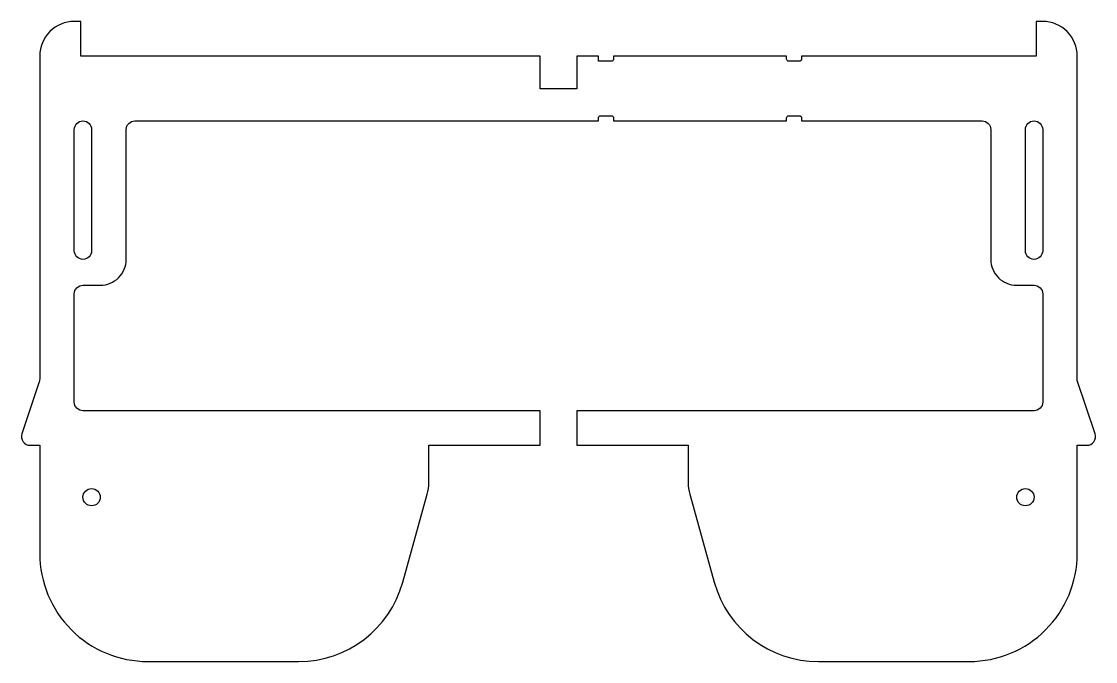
# Model space of a CAD drawing. Header units: millimetres. Extents: x -124 to 124, y -45 to 103.
import ezdxf

# ---------------------------------------------------------------- set-up
doc = ezdxf.new("R2010")
doc.units = ezdxf.units.MM
doc.layers.get('0').update_dxf_attribs({"linetype": 'CONTINUOUS'})

msp = doc.modelspace()

# ---------------------------------------------------------------- linework, layer by layer
for points in [[(122.23, 5, 0.511918), (124.12, 7.63), (120, 20), (120, 95, 0.414214), (112, 103), (110.5, 103), (110.5, 95), (56.25, 95), (56.25, 94.3, -0.414214), (55.75, 93.8), (53.25, 93.8, -0.414214), (52.75, 94.3), (52.75, 95), (12.75, 95), (12.75, 94.3, -0.414214), (12.25, 93.8), (9.25, 93.8), (9.25, 95), (4.25, 95), (4.25, 87.4), (-4.25, 87.4), (-4.25, 95), (-110.5, 95), (-110.5, 103), (-112, 103, 0.414214), (-120, 95), (-120, 20.81, -0.080612), (-120.26, 19.23), (-124.12, 7.63, 0.511918), (-122.23, 5), (-120, 5), (-120, -20, 0.414214), (-95, -45), (-60.11, -45, 0.336906), (-36.03, -26.69), (-30.36, -6.31, 0.067841), (-30, -3.64), (-30, 5), (-4.25, 5), (-4.25, 13), (-110, 13, -0.414214), (-112, 15), (-112, 40, -0.414214), (-110, 42), (-106, 42, 0.414214), (-100, 48), (-100, 78, -0.414214), (-98, 80), (9.25, 80), (9.25, 80.7, -0.414214), (9.75, 81.2), (12.25, 81.2, -0.414214), (12.75, 80.7), (12.75, 80), (52.75, 80), (52.75, 80.7, -0.414214), (53.25, 81.2), (55.75, 81.2, -0.414214), (56.25, 80.7), (56.25, 80), (98, 80, -0.414214), (100, 78), (100, 48, 0.414214), (106, 42), (110, 42, -0.414214), (112, 40), (112, 15, -0.414214), (110, 13), (4.25, 13), (4.25, 5), (30, 5), (30, -3.64, 0.067841), (30.36, -6.31), (36.03, -26.69, 0.336906), (60.11, -45), (95, -45, 0.414214), (120, -20), (120, 5)], [(-108, 78), (-108, 50, -1), (-112, 50), (-112, 78, -1)], [(112, 78), (112, 50, -1), (108, 50), (108, 78, -1)]]:
    msp.add_lwpolyline(points, format="xyb", close=True)
for centre in [(-108, -7), (108, -7)]:
    msp.add_circle(centre, 2)

doc.saveas('drawing.dxf')
